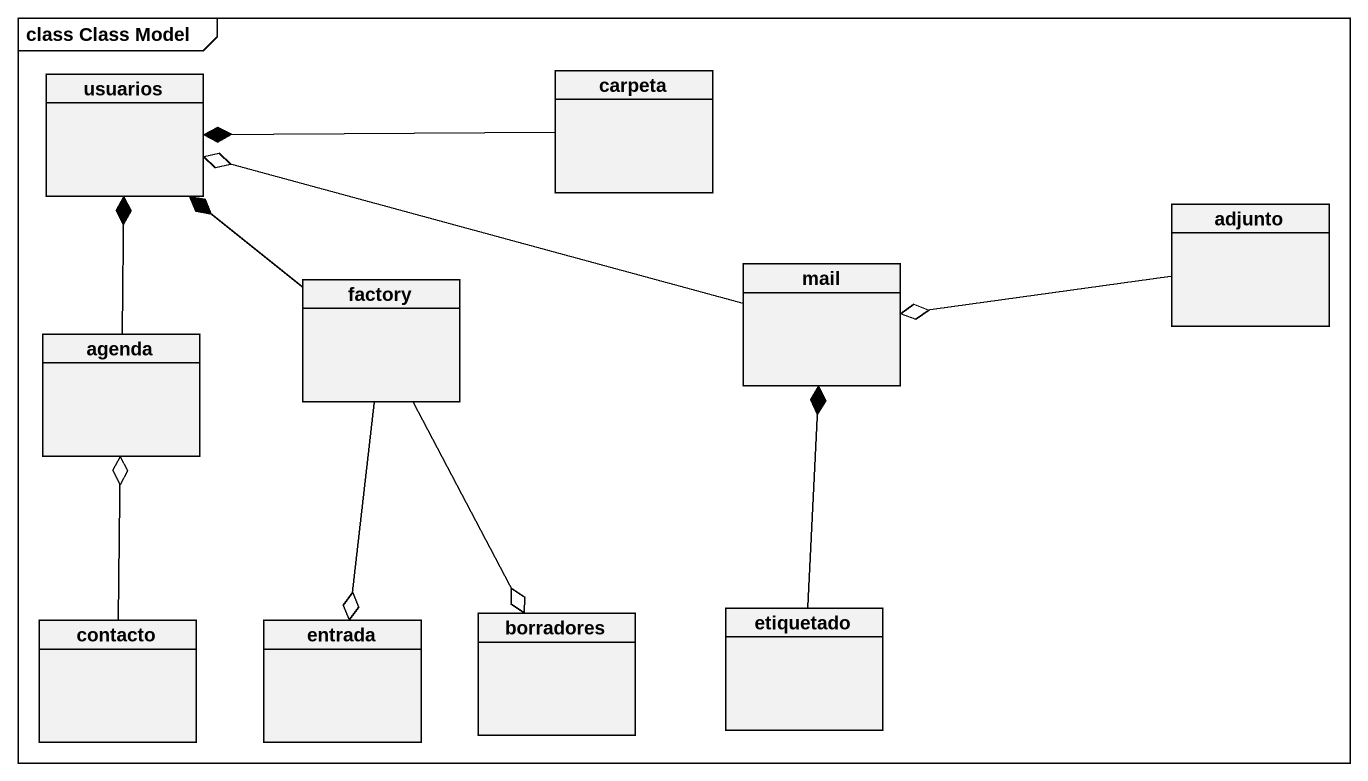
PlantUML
@startuml
mainframe class Class Model
hide circle
hide empty members
class usuarios
class carpeta
class adjunto
class factory
class mail
class agenda
class borradores
class etiquetado
class contacto
class entrada
carpeta -left-* usuarios
adjunto -left-o mail
factory -up-* usuarios
factory --o borradores
factory --o entrada
mail -left-o usuarios
agenda -up-* usuarios
etiquetado -up-* mail
contacto -up-o agenda
@enduml
